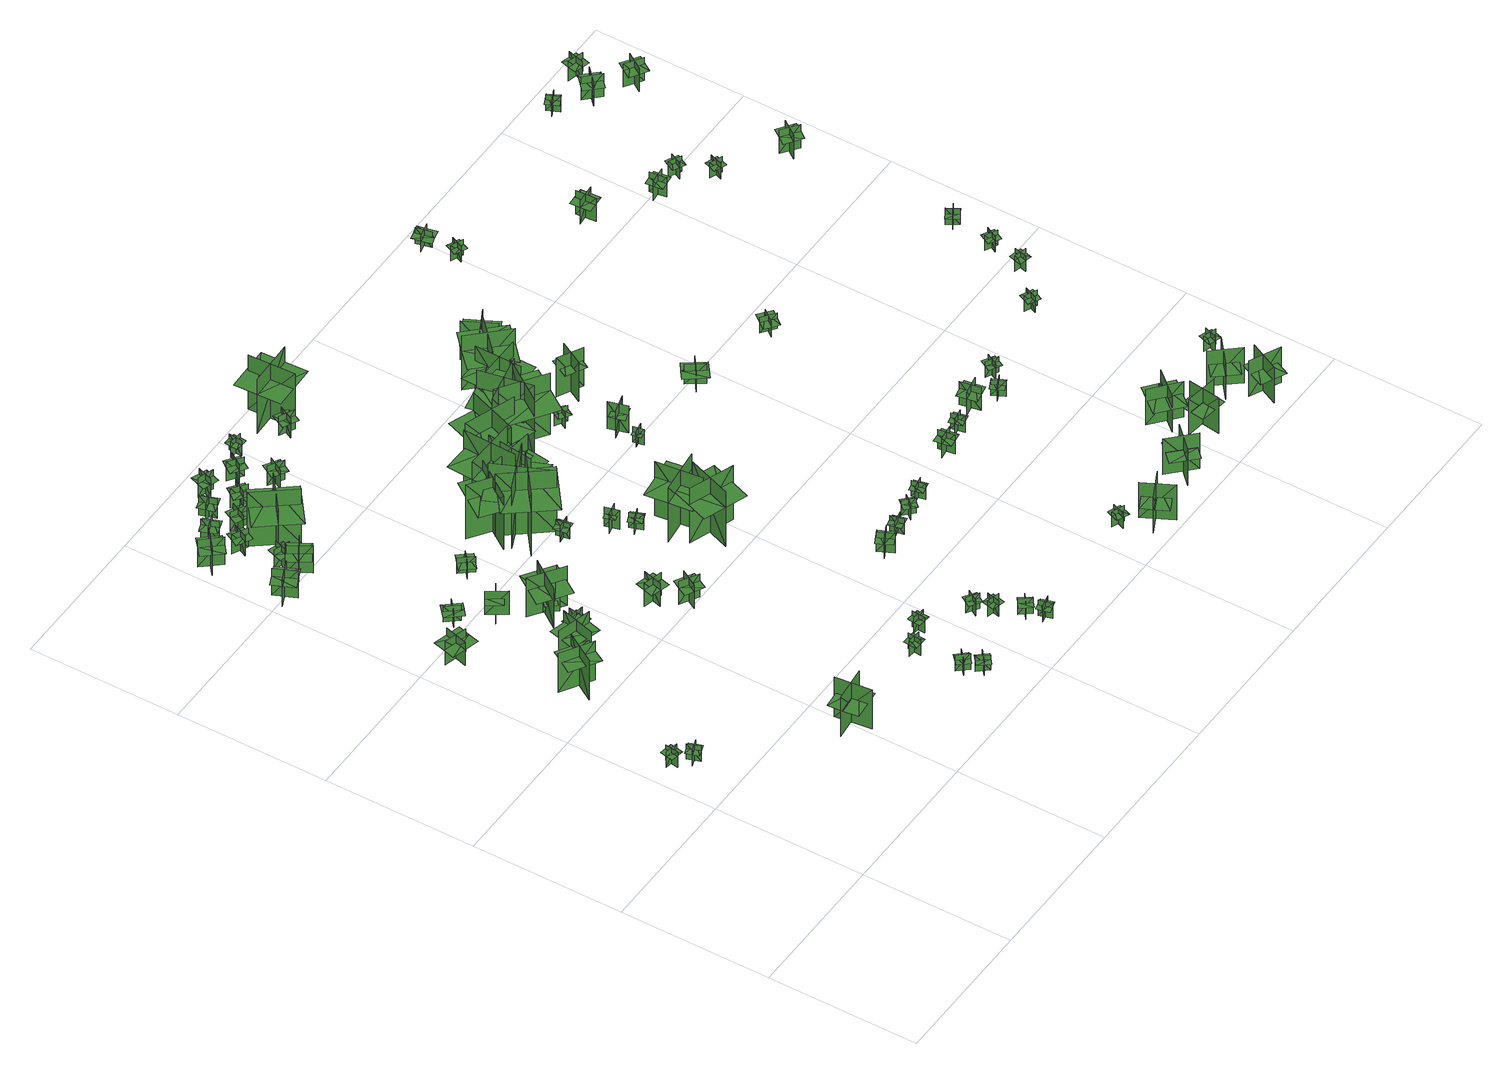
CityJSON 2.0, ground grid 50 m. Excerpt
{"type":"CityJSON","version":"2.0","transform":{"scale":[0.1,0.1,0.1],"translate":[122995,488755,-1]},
"CityObjects":{
"tree1":{"type":"SolitaryVegetationObject","geometry":[{"type":"MultiSurface","lod":"1","boundaries":[[[0,1,2]],[[0,2,3]],[[4,5,6]],[[4,6,7]],[[8,9,10]],[[8,10,11]],[[8,11,12]],[[8,12,13]]]}]},
"tree2":{"type":"SolitaryVegetationObject","geometry":[{"type":"MultiSurface","lod":"1","boundaries":[[[14,15,16]],[[14,16,17]],[[18,19,20]],[[18,20,21]],[[22,23,24]],[[22,24,25]],[[22,25,26]],[[22,26,27]]]}]},
"tree3":{"type":"SolitaryVegetationObject","geometry":[{"type":"MultiSurface","lod":"1","boundaries":[[[28,29,30]],[[28,30,31]],[[32,33,34]],[[32,34,35]],[[36,37,38]],[[36,38,39]],[[36,40,41]],[[36,41,37]]]}]},
"tree4":{"type":"SolitaryVegetationObject","geometry":[{"type":"MultiSurface","lod":"1","boundaries":[[[42,43,44]],[[42,44,45]],[[46,47,48]],[[46,48,49]],[[50,51,52]],[[50,52,53]],[[50,53,54]],[[50,54,55]]]}]},
"tree5":{"type":"SolitaryVegetationObject","geometry":[{"type":"MultiSurface","lod":"1","boundaries":[[[56,57,58]],[[56,58,59]],[[60,61,62]],[[60,62,63]],[[64,65,66]],[[64,66,67]],[[64,68,69]],[[64,69,65]]]}]},
"tree6":{"type":"SolitaryVegetationObject","geometry":[{"type":"MultiSurface","lod":"1","boundaries":[[[70,71,72]],[[70,72,73]],[[74,75,76]],[[74,76,77]],[[78,79,80]],[[78,80,81]],[[78,82,83]],[[78,83,79]]]}]},
"tree7":{"type":"SolitaryVegetationObject","geometry":[{"type":"MultiSurface","lod":"1","boundaries":[[[84,85,86]],[[84,86,87]],[[88,89,90]],[[88,90,91]],[[92,93,94]],[[92,94,95]],[[92,96,97]],[[92,97,93]]]}]},
"tree8":{"type":"SolitaryVegetationObject","geometry":[{"type":"MultiSurface","lod":"1","boundaries":[[[98,99,100]],[[98,100,101]],[[102,103,104]],[[102,104,105]],[[106,107,108]],[[106,108,109]],[[106,109,110]],[[106,110,111]]]}]},
"tree9":{"type":"SolitaryVegetationObject","geometry":[{"type":"MultiSurface","lod":"1","boundaries":[[[112,113,114]],[[112,114,115]],[[116,117,118]],[[116,118,119]],[[120,121,122]],[[120,122,123]],[[120,123,124]],[[120,124,125]]]}]},
"tree10":{"type":"SolitaryVegetationObject","geometry":[{"type":"MultiSurface","lod":"1","boundaries":[[[126,127,128]],[[126,128,129]],[[130,131,132]],[[130,132,133]],[[134,135,136]],[[134,136,137]],[[134,138,139]],[[134,139,135]]]}]},
"tree11":{"type":"SolitaryVegetationObject","geometry":[{"type":"MultiSurface","lod":"1","boundaries":[[[140,141,142]],[[140,142,143]],[[144,145,146]],[[144,146,147]],[[148,149,150]],[[148,150,151]],[[148,151,152]],[[148,152,153]]]}]},
"tree12":{"type":"SolitaryVegetationObject","geometry":[{"type":"MultiSurface","lod":"1","boundaries":[[[154,155,156]],[[154,156,157]],[[158,159,160]],[[158,160,161]],[[162,163,164]],[[162,164,165]],[[162,165,166]],[[162,166,167]]]}]},
"tree13":{"type":"SolitaryVegetationObject","geometry":[{"type":"MultiSurface","lod":"1","boundaries":[[[168,169,170]],[[168,170,171]],[[172,173,174]],[[172,174,175]],[[176,177,178]],[[176,178,179]],[[176,179,180]],[[176,180,181]]]}]},
"tree14":{"type":"SolitaryVegetationObject","geometry":[{"type":"MultiSurface","lod":"1","boundaries":[[[182,183,184]],[[182,184,185]],[[186,187,188]],[[186,188,189]],[[190,191,192]],[[190,192,193]],[[190,193,194]],[[190,194,195]]]}]},
"tree15":{"type":"SolitaryVegetationObject","geometry":[{"type":"MultiSurface","lod":"1","boundaries":[[[196,197,198]],[[196,198,199]],[[200,201,202]],[[200,202,203]],[[204,205,206]],[[204,206,207]],[[204,207,208]],[[204,208,209]]]}]},
"tree16":{"type":"SolitaryVegetationObject","geometry":[{"type":"MultiSurface","lod":"1","boundaries":[[[210,211,212]],[[210,212,213]],[[214,215,216]],[[214,216,217]],[[218,219,220]],[[218,220,221]],[[218,221,222]],[[218,222,223]]]}]},
"tree17":{"type":"SolitaryVegetationObject","geometry":[{"type":"MultiSurface","lod":"1","boundaries":[[[224,225,226]],[[224,226,227]],[[228,229,230]],[[228,230,231]],[[232,233,234]],[[232,234,235]],[[232,235,236]],[[232,236,237]]]}]},
"tree18":{"type":"SolitaryVegetationObject","geometry":[{"type":"MultiSurface","lod":"1","boundaries":[[[238,239,240]],[[238,240,241]],[[242,243,244]],[[242,244,245]],[[246,247,248]],[[246,248,249]],[[246,249,250]],[[246,250,251]]]}]},
"tree19":{"type":"SolitaryVegetationObject","geometry":[{"type":"MultiSurface","lod":"1","boundaries":[[[252,253,254]],[[252,254,255]],[[256,257,258]],[[256,258,259]],[[260,261,262]],[[260,262,263]],[[260,263,264]],[[260,264,265]]]}]},
"tree20":{"type":"SolitaryVegetationObject","geometry":[{"type":"MultiSurface","lod":"1","boundaries":[[[266,267,268]],[[266,268,269]],[[270,271,272]],[[270,272,273]],[[274,275,276]],[[274,276,277]],[[274,277,278]],[[274,278,279]]]}]},
"tree21":{"type":"SolitaryVegetationObject","geometry":[{"type":"MultiSurface","lod":"1","boundaries":[[[280,281,282]],[[280,282,283]],[[284,285,286]],[[284,286,287]],[[288,289,290]],[[288,290,291]],[[288,291,292]],[[288,292,293]]]}]},
"tree22":{"type":"SolitaryVegetationObject","geometry":[{"type":"MultiSurface","lod":"1","boundaries":[[[294,295,296]],[[294,296,297]],[[298,299,300]],[[298,300,301]],[[302,303,304]],[[302,304,305]],[[302,305,306]],[[302,306,307]]]}]},
"tree23":{"type":"SolitaryVegetationObject","geometry":[{"type":"MultiSurface","lod":"1","boundaries":[[[308,309,310]],[[308,310,311]],[[312,313,314]],[[312,314,315]],[[316,317,318]],[[316,318,319]],[[316,319,320]],[[316,320,321]]]}]},
"tree24":{"type":"SolitaryVegetationObject","geometry":[{"type":"MultiSurface","lod":"1","boundaries":[[[322,323,324]],[[322,324,325]],[[326,327,328]],[[326,328,329]],[[330,331,332]],[[330,332,333]],[[330,333,334]],[[330,334,335]]]}]},
"tree25":{"type":"SolitaryVegetationObject","geometry":[{"type":"MultiSurface","lod":"1","boundaries":[[[336,337,338]],[[336,338,339]],[[340,341,342]],[[340,342,343]],[[344,345,346]],[[344,346,347]],[[344,347,348]],[[344,348,349]]]}]},
"tree26":{"type":"SolitaryVegetationObject","geometry":[{"type":"MultiSurface","lod":"1","boundaries":[[[350,351,352]],[[350,352,353]],[[354,355,356]],[[354,356,357]],[[358,359,360]],[[358,360,361]],[[358,361,362]],[[358,362,363]]]}]},
"tree27":{"type":"SolitaryVegetationObject","geometry":[{"type":"MultiSurface","lod":"1","boundaries":[[[364,365,366]],[[364,366,367]],[[368,369,370]],[[368,370,371]],[[372,373,374]],[[372,374,375]],[[372,375,376]],[[372,376,377]]]}]},
"tree28":{"type":"SolitaryVegetationObject","geometry":[{"type":"MultiSurface","lod":"1","boundaries":[[[378,379,380]],[[378,380,381]],[[382,383,384]],[[382,384,385]],[[386,387,388]],[[386,388,389]],[[386,389,390]],[[386,390,391]]]}]},
"tree29":{"type":"SolitaryVegetationObject","geometry":[{"type":"MultiSurface","lod":"1","boundaries":[[[392,393,394]],[[392,394,395]],[[396,397,398]],[[396,398,399]],[[400,401,402]],[[400,402,403]],[[400,403,404]],[[400,404,405]]]}]},
"tree30":{"type":"SolitaryVegetationObject","geometry":[{"type":"MultiSurface","lod":"1","boundaries":[[[406,407,408]],[[406,408,409]],[[410,411,412]],[[410,412,413]],[[414,415,416]],[[414,416,417]],[[414,417,418]],[[414,418,419]]]}]},
"tree31":{"type":"SolitaryVegetationObject","geometry":[{"type":"MultiSurface","lod":"1","boundaries":[[[420,421,422]],[[420,422,423]],[[424,425,426]],[[424,426,427]],[[428,429,430]],[[428,430,431]],[[428,431,432]],[[428,432,433]]]}]},
"tree32":{"type":"SolitaryVegetationObject","geometry":[{"type":"MultiSurface","lod":"1","boundaries":[[[434,435,436]],[[434,436,437]],[[438,439,440]],[[438,440,441]],[[442,443,444]],[[442,444,445]],[[442,445,446]],[[442,446,447]]]}]},
"tree33":{"type":"SolitaryVegetationObject","geometry":[{"type":"MultiSurface","lod":"1","boundaries":[[[448,449,450]],[[448,450,451]],[[452,453,454]],[[452,454,455]],[[456,457,458]],[[456,458,459]],[[456,459,460]],[[456,460,461]]]}]},
"tree34":{"type":"SolitaryVegetationObject","geometry":[{"type":"MultiSurface","lod":"1","boundaries":[[[462,463,464]],[[462,464,465]],[[466,467,468]],[[466,468,469]],[[470,471,472]],[[470,472,473]],[[470,473,474]],[[470,474,475]]]}]},
"tree35":{"type":"SolitaryVegetationObject","geometry":[{"type":"MultiSurface","lod":"1","boundaries":[[[476,477,478]],[[476,478,479]],[[480,481,482]],[[480,482,483]],[[484,485,486]],[[484,486,487]],[[484,487,488]],[[484,488,489]]]}]},
"tree36":{"type":"SolitaryVegetationObject","geometry":[{"type":"MultiSurface","lod":"1","boundaries":[[[490,491,492]],[[490,492,493]],[[494,495,496]],[[494,496,497]],[[498,499,500]],[[498,500,501]],[[498,501,502]],[[498,502,503]]]}]},
"tree37":{"type":"SolitaryVegetationObject","geometry":[{"type":"MultiSurface","lod":"1","boundaries":[[[504,505,506]],[[504,506,507]],[[508,509,510]],[[508,510,511]],[[512,513,514]],[[512,514,515]],[[512,515,516]],[[512,516,517]]]}]},
"tree38":{"type":"SolitaryVegetationObject","geometry":[{"type":"MultiSurface","lod":"1","boundaries":[[[518,519,520]],[[518,520,521]],[[522,523,524]],[[522,524,525]],[[526,527,528]],[[526,528,529]],[[526,529,530]],[[526,530,531]]]}]},
"tree39":{"type":"SolitaryVegetationObject","geometry":[{"type":"MultiSurface","lod":"1","boundaries":[[[532,533,534]],[[532,534,535]],[[536,537,538]],[[536,538,539]],[[540,541,542]],[[540,542,543]],[[540,543,544]],[[540,544,545]]]}]},
"tree40":{"type":"SolitaryVegetationObject","geometry":[{"type":"MultiSurface","lod":"1","boundaries":[[[546,547,548]],[[546,548,549]],[[550,551,552]],[[550,552,553]],[[554,555,556]],[[554,556,557]],[[554,557,558]],[[554,558,559]]]}]},
"tree41":{"type":"SolitaryVegetationObject","geometry":[{"type":"MultiSurface","lod":"1","boundaries":[[[560,561,562]],[[560,562,563]],[[564,565,566]],[[564,566,567]],[[568,569,570]],[[568,570,571]],[[568,571,572]],[[568,572,573]]]}]},
"tree42":{"type":"SolitaryVegetationObject","geometry":[{"type":"MultiSurface","lod":"1","boundaries":[[[574,575,576]],[[574,576,577]],[[578,579,580]],[[578,580,581]],[[582,583,584]],[[582,584,585]],[[582,585,586]],[[582,586,587]]]}]},
"tree43":{"type":"SolitaryVegetationObject","geometry":[{"type":"MultiSurface","lod":"1","boundaries":[[[588,589,590]],[[588,590,591]],[[592,593,594]],[[592,594,595]],[[596,597,598]],[[596,598,599]],[[596,599,600]],[[596,600,601]]]}]},
"tree44":{"type":"SolitaryVegetationObject","geometry":[{"type":"MultiSurface","lod":"1","boundaries":[[[602,603,604]],[[602,604,605]],[[606,607,608]],[[606,608,609]],[[610,611,612]],[[610,612,613]],[[610,613,614]],[[610,614,615]]]}]},
"tree45":{"type":"SolitaryVegetationObject","geometry":[{"type":"MultiSurface","lod":"1","boundaries":[[[616,617,618]],[[616,618,619]],[[620,621,622]],[[620,622,623]],[[624,625,626]],[[624,626,627]],[[624,627,628]],[[624,628,629]]]}]},
"tree46":{"type":"SolitaryVegetationObject","geometry":[{"type":"MultiSurface","lod":"1","boundaries":[[[630,631,632]],[[630,632,633]],[[634,635,636]],[[634,636,637]],[[638,639,640]],[[638,640,641]],[[638,641,642]],[[638,642,643]]]}]},
"tree47":{"type":"SolitaryVegetationObject","geometry":[{"type":"MultiSurface","lod":"1","boundaries":[[[644,645,646]],[[644,646,647]],[[648,649,650]],[[648,650,651]],[[652,653,654]],[[652,654,655]],[[652,655,656]],[[652,656,657]]]}]},
"tree48":{"type":"SolitaryVegetationObject","geometry":[{"type":"MultiSurface","lod":"1","boundaries":[[[658,659,660]],[[658,660,661]],[[662,663,664]],[[662,664,665]],[[666,667,668]],[[666,668,669]],[[666,669,670]],[[666,670,671]]]}]},
"tree49":{"type":"SolitaryVegetationObject","geometry":[{"type":"MultiSurface","lod":"1","boundaries":[[[672,673,674]],[[672,674,675]],[[676,677,678]],[[676,678,679]],[[680,681,682]],[[680,682,683]],[[680,683,684]],[[680,684,685]]]}]},
"tree50":{"type":"SolitaryVegetationObject","geometry":[{"type":"MultiSurface","lod":"1","boundaries":[[[686,687,688]],[[686,688,689]],[[690,691,692]],[[690,692,693]],[[694,695,696]],[[694,696,697]],[[694,697,698]],[[694,698,699]]]}]},
"tree51":{"type":"SolitaryVegetationObject","geometry":[{"type":"MultiSurface","lod":"1","boundaries":[[[700,701,702]],[[700,702,703]],[[704,705,706]],[[704,706,707]],[[708,709,710]],[[708,710,711]],[[708,711,712]],[[708,712,713]]]}]},
"tree52":{"type":"SolitaryVegetationObject","geometry":[{"type":"MultiSurface","lod":"1","boundaries":[[[714,715,716]],[[714,716,717]],[[718,719,720]],[[718,720,721]],[[722,723,724]],[[722,724,725]],[[722,725,726]],[[722,726,727]]]}]},
"tree53":{"type":"SolitaryVegetationObject","geometry":[{"type":"MultiSurface","lod":"1","boundaries":[[[728,729,730]],[[728,730,731]],[[732,733,734]],[[732,734,735]],[[736,737,738]],[[736,738,739]],[[736,739,740]],[[736,740,741]]]}]},
"tree54":{"type":"SolitaryVegetationObject","geometry":[{"type":"MultiSurface","lod":"1","boundaries":[[[742,743,744]],[[742,744,745]],[[746,747,748]],[[746,748,749]],[[750,751,752]],[[750,752,753]],[[750,753,754]],[[750,754,755]]]}]},
"tree55":{"type":"SolitaryVegetationObject","geometry":[{"type":"MultiSurface","lod":"1","boundaries":[[[756,757,758]],[[756,758,759]],[[760,761,762]],[[760,762,763]],[[764,765,766]],[[764,766,767]],[[764,767,768]],[[764,768,769]]]}]},
"tree56":{"type":"SolitaryVegetationObject","geometry":[{"type":"MultiSurface","lod":"1","boundaries":[[[770,771,772]],[[770,772,773]],[[774,775,776]],[[774,776,777]],[[778,779,780]],[[778,780,781]],[[778,781,782]],[[778,782,783]]]}]},
"tree57":{"type":"SolitaryVegetationObject","geometry":[{"type":"MultiSurface","lod":"1","boundaries":[[[784,785,786]],[[784,786,787]],[[788,789,790]],[[788,790,791]],[[792,793,794]],[[792,794,795]],[[792,795,796]],[[792,796,797]]]}]},
"tree58":{"type":"SolitaryVegetationObject","geometry":[{"type":"MultiSurface","lod":"1","boundaries":[[[798,799,800]],[[798,800,801]],[[802,803,804]],[[802,804,805]],[[806,807,808]],[[806,808,809]],[[806,809,810]],[[806,810,811]]]}]},
"tree59":{"type":"SolitaryVegetationObject","geometry":[{"type":"MultiSurface","lod":"1","boundaries":[[[812,813,814]],[[812,814,815]],[[816,817,818]],[[816,818,819]],[[820,821,822]],[[820,822,823]],[[820,823,824]],[[820,824,825]]]}]},
"tree60":{"type":"SolitaryVegetationObject","geometry":[{"type":"MultiSurface","lod":"1","boundaries":[[[826,827,828]],[[826,828,829]],[[830,831,832]],[[830,832,833]],[[834,835,836]],[[834,836,837]],[[834,837,838]],[[834,838,839]]]}]},
"tree61":{"type":"SolitaryVegetationObject","geometry":[{"type":"MultiSurface","lod":"1","boundaries":[[[840,841,842]],[[840,842,843]],[[844,845,846]],[[844,846,847]],[[848,849,850]],[[848,850,851]],[[848,851,852]],[[848,852,853]]]}]},
"tree62":{"type":"SolitaryVegetationObject","geometry":[{"type":"MultiSurface","lod":"1","boundaries":[[[854,855,856]],[[854,856,857]],[[858,859,860]],[[858,860,861]],[[862,863,864]],[[862,864,865]],[[862,865,866]],[[862,866,867]]]}]},
"tree63":{"type":"SolitaryVegetationObject","geometry":[{"type":"MultiSurface","lod":"1","boundaries":[[[868,869,870]],[[868,870,871]],[[872,873,874]],[[872,874,875]],[[876,877,878]],[[876,878,879]],[[876,879,880]],[[876,880,881]]]}]},
"tree64":{"type":"SolitaryVegetationObject","geometry":[{"type":"MultiSurface","lod":"1","boundaries":[[[882,883,884]],[[882,884,885]],[[886,887,888]],[[886,888,889]],[[890,891,892]],[[890,892,893]],[[890,894,895]],[[890,895,891]]]}]},
"tree65":{"type":"SolitaryVegetationObject","geometry":[{"type":"MultiSurface","lod":"1","boundaries":[[[896,897,898]],[[896,898,899]],[[900,901,902]],[[900,902,903]],[[904,905,906]],[[904,906,907]],[[904,907,908]],[[904,908,909]]]}]},
"tree66":{"type":"SolitaryVegetationObject","geometry":[{"type":"MultiSurface","lod":"1","boundaries":[[[910,911,912]],[[910,912,913]],[[914,915,916]],[[914,916,917]],[[918,919,920]],[[918,920,921]],[[918,921,922]],[[918,922,923]]]}]},
"tree67":{"type":"SolitaryVegetationObject","geometry":[{"type":"MultiSurface","lod":"1","boundaries":[[[924,925,926]],[[924,926,927]],[[928,929,930]],[[928,930,931]],[[932,933,934]],[[932,934,935]],[[932,935,936]],[[932,936,937]]]}]},
"tree68":{"type":"SolitaryVegetationObject","geometry":[{"type":"MultiSurface","lod":"1","boundaries":[[[938,939,940]],[[938,940,941]],[[942,943,944]],[[942,944,945]],[[946,947,948]],[[946,948,949]],[[946,949,950]],[[946,950,951]]]}]},
"tree69":{"type":"SolitaryVegetationObject","geometry":[{"type":"MultiSurface","lod":"1","boundaries":[[[952,953,954]],[[952,954,955]],[[956,957,958]],[[956,958,959]],[[960,961,962]],[[960,962,963]],[[960,963,964]],[[960,964,965]]]}]},
"tree70":{"type":"SolitaryVegetationObject","geometry":[{"type":"MultiSurface","lod":"1","boundaries":[[[966,967,968]],[[966,968,969]],[[970,971,972]],[[970,972,973]],[[974,975,976]],[[974,976,977]],[[974,977,978]],[[974,978,979]]]}]},
"tree71":{"type":"SolitaryVegetationObject","geometry":[{"type":"MultiSurface","lod":"1","boundaries":[[[980,981,982]],[[980,982,983]],[[984,985,986]],[[984,986,987]],[[988,989,990]],[[988,990,991]],[[988,992,993]],[[988,993,989]]]}]},
"tree72":{"type":"SolitaryVegetationObject","geometry":[{"type":"MultiSurface","lod":"1","boundaries":[[[994,995,996]],[[994,996,997]],[[998,999,1000]],[[998,1000,1001]],[[1002,1003,1004]],[[1002,1004,1005]],[[1002,1005,1006]],[[1002,1006,1007]]]}]},
"tree73":{"type":"SolitaryVegetationObject","geometry":[{"type":"MultiSurface","lod":"1","boundaries":[[[1008,1009,1010]],[[1008,1010,1011]],[[1012,1013,1014]],[[1012,1014,1015]],[[1016,1017,1018]],[[1016,1018,1019]],[[1016,1019,1020]],[[1016,1020,1021]]]}]},
"tree74":{"type":"SolitaryVegetationObject","geometry":[{"type":"MultiSurface","lod":"1","boundaries":[[[1022,1023,1024]],[[1022,1024,1025]],[[1026,1027,1028]],[[1026,1028,1029]],[[1030,1031,1032]],[[1030,1032,1033]],[[1030,1033,1034]],[[1030,1034,1035]]]}]},
"tree75":{"type":"SolitaryVegetationObject","geometry":[{"type":"MultiSurface","lod":"1","boundaries":[[[1036,1037,1038]],[[1036,1038,1039]],[[1040,1041,1042]],[[1040,1042,1043]],[[1044,1045,1046]],[[1044,1046,1047]],[[1044,1048,1049]],[[1044,1049,1045]]]}]},
"tree76":{"type":"SolitaryVegetationObject","geometry":[{"type":"MultiSurface","lod":"1","boundaries":[[[1050,1051,1052]],[[1050,1052,1053]],[[1054,1055,1056]],[[1054,1056,1057]],[[1058,1059,1060]],[[1058,1060,1061]],[[1058,1061,1062]],[[1058,1062,1063]]]}]},
"tree77":{"type":"SolitaryVegetationObject","geometry":[{"type":"MultiSurface","lod":"1","boundaries":[[[1064,1065,1066]],[[1064,1066,1067]],[[1068,1069,1070]],[[1068,1070,1071]],[[1072,1073,1074]],[[1072,1074,1075]],[[1072,1075,1076]],[[1072,1076,1077]]]}]},
"tree78":{"type":"SolitaryVegetationObject","geometry":[{"type":"MultiSurface","lod":"1","boundaries":[[[1078,1079,1080]],[[1078,1080,1081]],[[1082,1083,1084]],[[1082,1084,1085]],[[1086,1087,1088]],[[1086,1088,1089]],[[1086,1089,1090]],[[1086,1090,1091]]]}]},
"tree79":{"type":"SolitaryVegetationObject","geometry":[{"type":"MultiSurface","lod":"1","boundaries":[[[1092,1093,1094]],[[1092,1094,1095]],[[1096,1097,1098]],[[1096,1098,1099]],[[1100,1101,1102]],[[1100,1102,1103]],[[1100,1103,1104]],[[1100,1104,1105]]]}]},
"tree80":{"type":"SolitaryVegetationObject","geometry":[{"type":"MultiSurface","lod":"1","boundaries":[[[1106,1107,1108]],[[1106,1108,1109]],[[1110,1111,1112]],[[1110,1112,1113]],[[1114,1115,1116]],[[1114,1116,1117]],[[1114,1118,1119]],[[1114,1119,1115]]]}]},
"tree81":{"type":"SolitaryVegetationObject","geometry":[{"type":"MultiSurface","lod":"1","boundaries":[[[1120,1121,1122]],[[1120,1122,1123]],[[1124,1125,1126]],[[1124,1126,1127]],[[1128,1129,1130]],[[1128,1130,1131]],[[1128,1132,1133]],[[1128,1133,1129]]]}]},
"tree82":{"type":"SolitaryVegetationObject","geometry":[{"type":"MultiSurface","lod":"1","boundaries":[[[1134,1135,1136]],[[1134,1136,1137]],[[1138,1139,1140]],[[1138,1140,1141]],[[1142,1143,1144]],[[1142,1144,1145]],[[1142,1145,1146]],[[1142,1146,1147]]]}]},
"tree83":{"type":"SolitaryVegetationObject","geometry":[{"type":"MultiSurface","lod":"1","boundaries":[[[1148,1149,1150]],[[1148,1150,1151]],[[1152,1153,1154]],[[1152,1154,1155]],[[1156,1157,1158]],[[1156,1158,1159]],[[1156,1159,1160]],[[1156,1160,1161]]]}]},
"tree84":{"type":"SolitaryVegetationObject","geometry":[{"type":"MultiSurface","lod":"1","boundaries":[[[1162,1163,1164]],[[1162,1164,1165]],[[1166,1167,1168]],[[1166,1168,1169]],[[1170,1171,1172]],[[1170,1172,1173]],[[1170,1173,1174]],[[1170,1174,1175]]]}]},
"tree85":{"type":"SolitaryVegetationObject","geometry":[{"type":"MultiSurface","lod":"1","boundaries":[[[1176,1177,1178]],[[1176,1178,1179]],[[1180,1181,1182]],[[1180,1182,1183]],[[1184,1185,1186]],[[1184,1186,1187]],[[1184,1187,1188]],[[1184,1188,1189]]]}]},
"tree86":{"type":"SolitaryVegetationObject","geometry":[{"type":"MultiSurface","lod":"1","boundaries":[[[1190,1191,1192]],[[1190,1192,1193]],[[1194,1195,1196]],[[1194,1196,1197]],[[1198,1199,1200]],[[1198,1200,1201]],[[1198,1201,1202]],[[1198,1202,1203]]]}]},
"tree87":{"type":"SolitaryVegetationObject","geometry":[{"type":"MultiSurface","lod":"1","boundaries":[[[1204,1205,1206]],[[1204,1206,1207]],[[1208,1209,1210]],[[1208,1210,1211]],[[1212,1213,1214]],[[1212,1214,1215]],[[1212,1215,1216]],[[1212,1216,1217]]]}]},
"tree88":{"type":"SolitaryVegetationObject","geometry":[{"type":"MultiSurface","lod":"1","boundaries":[[[1218,1219,1220]],[[1218,1220,1221]],[[1222,1223,1224]],[[1222,1224,1225]],[[1226,1227,1228]],[[1226,1228,1229]],[[1226,1229,1230]],[[1226,1230,1231]]]}]},
"tree89":{"type":"SolitaryVegetationObject","geometry":[{"type":"MultiSurface","lod":"1","boundaries":[[[1232,1233,1234]],[[1232,1234,1235]],[[1236,1237,1238]],[[1236,1238,1239]],[[1240,1241,1242]],[[1240,1242,1243]],[[1240,1243,1244]],[[1240,1244,1245]]]}]},
"tree90":{"type":"SolitaryVegetationObject","geometry":[{"type":"MultiSurface","lod":"1","boundaries":[[[1246,1247,1248]],[[1246,1248,1249]],[[1250,1251,1252]],[[1250,1252,1253]],[[1254,1255,1256]],[[1254,1256,1257]],[[1254,1257,1258]],[[1254,1258,1259]]]}]},
"tree91":{"type":"SolitaryVegetationObject","geometry":[{"type":"MultiSurface","lod":"1","boundaries":[[[1260,1261,1262]],[[1260,1262,1263]],[[1264,1265,1266]],[[1264,1266,1267]],[[1268,1269,1270]],[[1268,1270,1271]],[[1268,1271,1272]],[[1268,1272,1273]]]}]},
"tree92":{"type":"SolitaryVegetationObject","geometry":[{"type":"MultiSurface","lod":"1","boundaries":[[[1274,1275,1276]],[[1274,1276,1277]],[[1278,1279,1280]],[[1278,1280,1281]],[[1282,1283,1284]],[[1282,1284,1285]],[[1282,1285,1286]],[[1282,1286,1287]]]}]},
"tree93":{"type":"SolitaryVegetationObject","geometry":[{"type":"MultiSurface","lod":"1","boundaries":[[[1288,1289,1290]],[[1288,1290,1291]],[[1292,1293,1294]],[[1292,1294,1295]],[[1296,1297,1298]],[[1296,1298,1299]],[[1296,1299,1300]],[[1296,1300,1301]]]}]},
"tree94":{"type":"SolitaryVegetationObject","geometry":[{"type":"MultiSurface","lod":"1","boundaries":[[[1302,1303,1304]],[[1302,1304,1305]],[[1306,1307,1308]],[[1306,1308,1309]],[[1310,1311,1312]],[[1310,1312,1313]],[[1310,1313,1314]],[[1310,1314,1315]]]}]},
"tree95":{"type":"SolitaryVegetationObject","geometry":[{"type":"MultiSurface","lod":"1","boundaries":[[[1316,1317,1318]],[[1316,1318,1319]],[[1320,1321,1322]],[[1320,1322,1323]],[[1324,1325,1326]],[[1324,1326,1327]],[[1324,1327,1328]],[[1324,1328,1329]]]}]}
},
"vertices":[
[80,718,23],[73,674,23],[73,674,84],[80,718,84],[56,701,23],[100,694,23],[100,694,84],[56,701,84],[56,701,67],[53,679,67],[96,672,67],[100,694,67],[103,716,67],[60,723,67],
[127,628,26],[112,670,26],[112,670,87],[127,628,87],[140,655,26],[98,640,26],[98,640,87],[140,655,87],[140,655,70],[133,676,70],[91,661,70],[98,640,70],[105,619,70],[147,634,70],
[147,1126,23],[248,1064,23],[248,1064,179],[147,1126,179],[170,1035,23],[232,1136,23],[232,1136,179],[170,1035,179],[156,1120,139],[248,1064,139],[273,1103,139],[181,1160,139],[132,1081,139],[224,1024,139],
[119,1485,23],[119,1485,116],[98,1408,116],[98,1408,23],[145,1437,23],[145,1437,116],[70,1458,116],[70,1458,23],[156,1434,86],[167,1473,86],[74,1498,86],[64,1460,86],[53,1421,86],[146,1395,86],
[244,1091,22],[262,1159,22],[262,1159,116],[244,1091,116],[292,1120,22],[224,1137,22],[224,1137,116],[292,1120,116],[246,1097,92],[262,1159,92],[235,1166,92],[219,1104,92],[273,1090,92],[289,1152,92],
[552,364,20],[432,351,20],[432,351,176],[552,364,176],[492,411,20],[492,411,176],[506,292,176],[506,292,20],[544,359,116],[440,347,116],[446,299,116],[550,310,116],[539,409,116],[435,398,116],
[225,1173,22],[339,1143,22],[339,1143,179],[225,1173,179],[272,1093,22],[303,1207,22],[303,1207,179],[272,1093,179],[235,1171,138],[339,1143,138],[351,1188,138],[247,1216,138],[222,1126,138],[327,1098,138],
[85,2007,30],[15,1975,30],[15,1975,137],[85,2007,137],[37,2025,30],[69,1955,30],[69,1955,137],[37,2025,137],[37,2025,107],[2,2009,107],[34,1939,107],[69,1955,107],[105,1971,107],[72,2041,107],
[249,1552,26],[249,1552,88],[208,1518,88],[208,1518,26],[245,1516,26],[245,1516,88],[212,1556,88],[212,1556,26],[251,1510,68],[271,1528,68],[230,1577,68],[209,1559,68],[189,1542,68],[230,1493,68],
[339,1212,24],[395,1203,24],[395,1203,119],[339,1212,119],[365,1177,24],[373,1233,24],[373,1233,119],[365,1177,119],[365,1177,88],[373,1233,88],[342,1237,88],[334,1181,88],[396,1172,88],[404,1228,88],
[87,2271,13],[28,2221,13],[28,2221,121],[87,2271,121],[35,2275,13],[86,2216,13],[86,2216,121],[35,2275,121],[35,2275,91],[6,2250,91],[56,2191,91],[86,2216,91],[115,2242,91],[65,2300,91],
[346,1464,24],[287,1426,24],[287,1426,117],[346,1464,117],[302,1473,24],[302,1473,117],[340,1415,117],[340,1415,24],[302,1473,88],[278,1457,88],[308,1410,88],[333,1426,88],[357,1442,88],[326,1489,88],
[136,2039,31],[177,1973,31],[177,1973,139],[136,2039,139],[124,1989,31],[190,2030,31],[190,2030,139],[124,1989,139],[124,1989,109],[145,1956,109],[210,1997,109],[190,2030,109],[169,2063,109],[103,2022,109],
[163,2092,30],[146,2040,30],[146,2040,107],[163,2092,107],[130,2076,30],[183,2059,30],[183,2059,107],[130,2076,107],[130,2076,86],[121,2049,86],[174,2032,86],[183,2059,86],[191,2085,86],[138,2102,86],
[135,2178,26],[160,2227,26],[160,2227,103],[135,2178,103],[170,2189,26],[121,2214,26],[121,2214,103],[170,2189,103],[170,2189,82],[182,2214,82],[133,2239,82],[121,2214,82],[108,2190,82],[157,2165,82],
[400,1337,23],[431,1302,23],[431,1302,85],[400,1337,85],[398,1308,23],[398,1308,85],[433,1338,85],[433,1338,23],[398,1308,66],[411,1293,66],[439,1317,66],[426,1332,66],[413,1347,66],[385,1322,66],
[367,1281,18],[440,1384,18],[440,1384,174],[367,1281,174],[466,1299,18],[363,1371,18],[363,1371,174],[466,1299,174],[379,1283,124],[427,1250,124],[498,1354,124],[450,1387,124],[402,1419,124],[331,1315,124],
[160,2281,9],[142,2333,9],[142,2333,86],[160,2281,86],[176,2315,9],[124,2296,9],[124,2296,86],[176,2315,86],[176,2315,65],[167,2341,65],[115,2322,65],[124,2296,65],[134,2270,65],[186,2288,65],
[266,2072,26],[171,2194,26],[171,2194,241],[266,2072,241],[279,2174,26],[157,2079,26],[157,2079,241],[279,2174,241],[279,2174,181],[232,2235,181],[109,2140,181],[157,2079,181],[204,2018,181],[327,2113,181],
[825,213,30],[855,180,30],[855,180,92],[825,213,92],[823,184,30],[856,213,30],[856,213,92],[823,184,92],[823,184,74],[838,167,74],[871,197,74],[856,213,74],[841,230,74],[809,200,74],
[400,1630,26],[400,1630,88],[434,1588,88],[434,1588,26],[436,1625,26],[436,1625,88],[396,1593,88],[396,1593,26],[442,1630,68],[425,1651,68],[376,1610,68],[393,1590,68],[410,1569,68],[459,1610,68],
[237,2283,19],[213,2233,19],[213,2233,96],[237,2283,96],[202,2271,19],[252,2247,19],[252,2247,96],[202,2271,96],[202,2271,75],[190,2246,75],[240,2222,75],[252,2247,75],[264,2272,75],[214,2296,75],
[849,131,35],[883,159,35],[883,159,96],[849,131,96],[878,128,35],[850,162,35],[850,162,96],[878,128,96],[878,128,79],[895,142,79],[867,176,79],[850,162,79],[833,148,79],[861,114,79],
[598,1067,27],[615,1131,27],[615,1131,119],[598,1067,119],[637,1089,27],[573,1106,27],[573,1106,119],[637,1089,119],[637,1089,93],[645,1121,93],[581,1138,93],[573,1106,93],[564,1074,93],[628,1057,93],
[238,2337,7],[221,2390,7],[221,2390,84],[238,2337,84],[255,2370,7],[202,2353,7],[202,2353,84],[255,2370,84],[255,2370,62],[247,2396,62],[194,2380,62],[202,2353,62],[210,2327,62],[263,2343,62],
[855,357,23],[811,360,23],[811,360,85],[855,357,85],[836,380,23],[832,335,23],[832,335,85],[836,380,85],[836,380,68],[814,381,68],[810,337,68],[832,335,68],[855,334,68],[858,378,68],
[675,1038,27],[642,980,27],[642,980,119],[675,1038,119],[632,1026,27],[690,993,27],[690,993,119],[632,1026,119],[632,1026,93],[616,997,93],[674,964,93],[690,993,93],[706,1022,93],[649,1055,93],
[292,2198,30],[331,2158,30],[331,2158,107],[292,2198,107],[292,2161,30],[331,2200,30],[331,2200,107],[292,2161,107],[292,2161,85],[312,2141,85],[351,2180,85],[331,2200,85],[312,2219,85],[273,2180,85],
[287,2281,24],[319,2326,24],[319,2326,101],[287,2281,101],[323,2287,24],[279,2320,24],[279,2320,101],[323,2287,101],[323,2287,80],[339,2309,80],[295,2342,80],[279,2320,80],[262,2297,80],[307,2265,80],
[279,2428,10],[331,2410,10],[331,2410,87],[279,2428,87],[294,2395,10],[313,2447,10],[313,2447,87],[294,2395,87],[294,2395,65],[321,2386,65],[339,2438,65],[313,2447,65],[286,2457,65],[268,2404,65],
[919,419,23],[916,375,23],[916,375,85],[919,419,85],[897,400,23],[941,396,23],[941,396,85],[897,400,85],[897,400,67],[895,378,67],[939,374,67],[941,396,67],[943,418,67],[899,422,67],
[363,2343,37],[395,2388,37],[395,2388,114],[363,2343,114],[399,2349,37],[354,2381,37],[354,2381,114],[399,2349,114],[399,2349,92],[415,2372,92],[370,2404,92],[354,2381,92],[338,2358,92],[383,2326,92],
[666,1599,18],[539,1688,18],[539,1688,233],[666,1599,233],[649,1701,18],[560,1574,18],[560,1574,233],[649,1701,233],[649,1701,173],[585,1745,173],[496,1618,173],[560,1574,173],[623,1529,173],[712,1656,173],
[441,2284,33],[413,2236,33],[413,2236,110],[441,2284,110],[406,2275,33],[453,2247,33],[453,2247,110],[406,2275,110],[406,2275,88],[392,2251,88],[439,2223,88],[453,2247,88],[467,2271,88],[420,2299,88],
[703,1485,19],[594,1624,19],[594,1624,265],[703,1485,265],[718,1602,19],[579,1493,19],[579,1493,265],[718,1602,265],[718,1602,196],[664,1672,196],[524,1562,196],[579,1493,196],[633,1423,196],[773,1532,196],
[667,1450,26],[711,1457,26],[711,1457,87],[667,1450,87],[691,1433,26],[684,1476,26],[684,1476,87],[691,1433,87],[691,1433,70],[713,1436,70],[705,1480,70],[684,1476,70],[662,1473,70],[669,1429,70],
[623,1666,17],[692,1503,17],[692,1503,264],[623,1666,264],[578,1557,17],[741,1627,17],[741,1627,264],[578,1557,264],[578,1557,195],[613,1476,195],[776,1545,195],[741,1627,195],[706,1708,195],[543,1638,195],
[1067,320,34],[1043,283,34],[1043,283,96],[1067,320,96],[1038,314,34],[1075,290,34],[1075,290,96],[1038,314,96],[1038,314,78],[1026,296,78],[1063,272,78],[1075,290,78],[1087,309,78],[1050,333,78],
[1080,230,30],[1090,273,30],[1090,273,92],[1080,230,92],[1105,245,30],[1062,255,30],[1062,255,92],[1105,245,92],[1105,245,74],[1110,267,74],[1067,277,74],[1062,255,74],[1057,234,74],[1100,224,74],
[1141,180,35],[1106,154,35],[1106,154,97],[1141,180,97],[1112,185,35],[1138,149,35],[1138,149,97],[1112,185,97],[1112,185,80],[1094,172,80],[1121,136,80],[1138,149,80],[1156,162,80],[1130,198,80],
[1146,137,28],[1157,95,28],[1157,95,89],[1146,137,89],[1131,112,28],[1174,124,28],[1174,124,89],[1131,112,89],[1131,112,72],[1137,91,72],[1179,102,72],[1174,124,72],[1168,145,72],[1125,133,72],
[466,2401,35],[469,2445,35],[469,2445,97],[466,2401,97],[488,2420,35],[444,2423,35],[444,2423,97],[488,2420,97],[488,2420,80],[490,2442,80],[446,2445,80],[444,2423,80],[442,2401,80],[487,2398,80],
[693,1620,18],[698,1797,18],[698,1797,264],[693,1620,264],[779,1701,18],[602,1706,18],[602,1706,264],[779,1701,264],[779,1701,195],[782,1789,195],[605,1794,195],[602,1706,195],[600,1617,195],[776,1612,195],
[816,1363,25],[772,1352,25],[772,1352,102],[816,1363,102],[790,1379,25],[790,1379,102],[801,1335,102],[801,1335,25],[791,1377,77],[772,1372,77],[781,1337,77],[800,1342,77],[818,1347,77],[809,1382,77],
[847,1305,26],[806,1289,26],[806,1289,87],[847,1305,87],[821,1317,26],[837,1276,26],[837,1276,87],[821,1317,87],[821,1317,70],[800,1309,70],[816,1268,70],[837,1276,70],[857,1284,70],[841,1325,70],
[727,1588,19],[746,1742,19],[746,1742,234],[727,1588,234],[809,1651,19],[655,1670,19],[655,1670,234],[809,1651,234],[809,1651,174],[819,1728,174],[665,1747,174],[655,1670,174],[645,1593,174],[799,1574,174],
[869,1140,19],[1015,1087,19],[1015,1087,235],[869,1140,235],[912,1046,19],[965,1192,19],[965,1192,235],[912,1046,235],[912,1046,174],[985,1020,174],[1038,1166,174],[965,1192,174],[892,1218,174],[839,1073,174],
[928,1132,19],[909,1285,19],[909,1285,234],[928,1132,234],[992,1213,19],[838,1194,19],[838,1194,234],[992,1213,234],[992,1213,174],[982,1290,174],[828,1271,174],[838,1194,174],[847,1117,174],[1001,1136,174],
[592,2356,36],[641,2331,36],[641,2331,113],[592,2356,113],[603,2321,36],[628,2370,36],[628,2370,113],[603,2321,113],[603,2321,91],[628,2309,91],[653,2358,91],[628,2370,91],[603,2383,91],[579,2333,91],
[1123,671,22],[1147,622,22],[1147,622,99],[1123,671,99],[1111,636,22],[1161,661,22],[1161,661,99],[1111,636,99],[1111,636,78],[1123,612,78],[1173,636,78],[1161,661,78],[1148,686,78],[1099,661,78],
[889,1747,18],[723,1808,18],[723,1808,265],[889,1747,265],[840,1854,18],[780,1688,18],[780,1688,265],[840,1854,265],[840,1854,196],[757,1885,196],[697,1718,196],[780,1688,196],[863,1658,196],[923,1824,196],
[644,2492,28],[650,2337,28],[650,2337,244],[644,2492,244],[574,2416,28],[728,2422,28],[728,2422,244],[574,2416,244],[574,2416,183],[577,2339,183],[731,2345,183],[728,2422,183],[725,2500,183],[571,2494,183],
[1199,657,22],[1242,666,22],[1242,666,83],[1199,657,83],[1224,641,22],[1215,684,22],[1215,684,83],[1224,641,83],[1224,641,66],[1245,645,66],[1236,688,66],[1215,684,66],[1193,679,66],[1202,636,66],
[898,1724,26],[897,1768,26],[897,1768,87],[898,1724,87],[918,1745,26],[874,1744,26],[874,1744,87],[918,1745,87],[918,1745,70],[918,1767,70],[873,1766,70],[874,1744,70],[875,1721,70],[919,1723,70],
[911,1694,20],[1012,1839,20],[1012,1839,266],[911,1694,266],[1027,1714,20],[882,1815,20],[882,1815,266],[1027,1714,266],[1027,1714,197],[1078,1787,197],[932,1888,197],[882,1815,197],[831,1742,197],[977,1641,197],
[1021,1832,20],[848,1796,20],[848,1796,266],[1021,1832,266],[923,1897,20],[959,1724,20],[959,1724,266],[923,1897,266],[923,1897,197],[836,1879,197],[873,1706,197],[959,1724,197],[1046,1742,197],[1010,1915,197],
[1314,691,21],[1284,658,21],[1284,658,82],[1314,691,82],[1285,690,21],[1317,659,21],[1317,659,82],[1285,690,82],[1285,690,65],[1270,673,65],[1302,643,65],[1317,659,65],[1332,676,65],[1300,706,65],
[1121,1495,28],[1128,1460,28],[1128,1460,90],[1121,1495,90],[1108,1475,28],[1108,1475,90],[1143,1482,90],[1143,1482,28],[1109,1475,70],[1112,1460,70],[1140,1466,70],[1137,1481,70],[1134,1496,70],[1106,1490,70],
[1394,695,20],[1351,684,20],[1351,684,81],[1394,695,81],[1369,710,20],[1380,667,20],[1380,667,81],[1369,710,81],[1369,710,64],[1348,705,64],[1358,662,64],[1380,667,64],[1401,672,64],[1391,715,64],
[1097,1699,24],[1059,1721,24],[1059,1721,85],[1097,1699,85],[1090,1728,24],[1068,1689,24],[1068,1689,85],[1090,1728,85],[1090,1728,68],[1071,1739,68],[1049,1700,68],[1068,1689,68],[1087,1678,68],[1109,1716,68],
[1032,1817,17],[1033,1972,17],[1033,1972,232],[1032,1817,232],[1106,1889,17],[951,1890,17],[951,1890,232],[1106,1889,232],[1106,1889,172],[1107,1966,172],[952,1968,172],[951,1890,172],[950,1813,172],[1105,1811,172],
[1112,1547,24],[1173,1564,24],[1173,1564,132],[1112,1547,132],[1149,1526,24],[1149,1526,132],[1132,1587,132],[1132,1587,24],[1148,1528,97],[1174,1536,97],[1160,1584,97],[1135,1577,97],[1109,1570,97],[1123,1521,97],
[1605,139,26],[1564,156,26],[1564,156,87],[1605,139,87],[1594,167,26],[1577,125,26],[1577,125,87],[1594,167,87],[1594,167,70],[1573,175,70],[1557,134,70],[1577,125,70],[1598,117,70],[1614,158,70],
[1710,94,20],[1613,46,20],[1613,46,160],[1710,94,160],[1645,115,20],[1645,115,160],[1694,18,160],[1694,18,20],[1706,87,106],[1621,45,106],[1641,6,106],[1725,48,106],[1685,128,106],[1601,86,106],
[1148,2021,20],[1036,1915,20],[1036,1915,235],[1148,2021,235],[1045,2025,20],[1152,1912,20],[1152,1912,235],[1045,2025,235],[1045,2025,175],[989,1971,175],[1096,1859,175],[1152,1912,175],[1208,1966,175],[1101,2078,175],
[1242,1738,23],[1163,1781,23],[1163,1781,178],[1242,1738,178],[1225,1795,23],[1225,1795,178],[1182,1716,178],[1182,1716,23],[1223,1792,128],[1190,1810,128],[1156,1746,128],[1189,1729,128],[1222,1711,128],[1257,1775,128],
[1197,1996,21],[1146,2094,21],[1146,2094,175],[1197,1996,175],[1220,2066,21],[1122,2015,21],[1122,2015,175],[1220,2066,175],[1220,2066,132],[1195,2115,132],[1096,2065,132],[1122,2015,132],[1147,1966,132],[1245,2017,132],
[1601,728,21],[1547,720,21],[1547,720,98],[1601,728,98],[1572,750,21],[1580,695,21],[1580,695,98],[1572,750,98],[1572,750,76],[1545,747,76],[1552,692,76],[1580,695,76],[1607,699,76],[1600,754,76],
[1393,1453,26],[1393,1453,104],[1447,1493,104],[1447,1493,26],[1401,1498,26],[1401,1498,104],[1439,1446,104],[1439,1446,26],[1395,1506,79],[1368,1486,79],[1416,1421,79],[1442,1441,79],[1469,1461,79],[1422,1526,79],
[1686,746,22],[1642,737,22],[1642,737,84],[1686,746,84],[1661,762,22],[1670,719,22],[1670,719,84],[1661,762,84],[1661,762,67],[1639,757,67],[1648,714,67],[1670,719,67],[1692,723,67],[1683,766,67],
[1908,77,19],[1831,153,19],[1831,153,160],[1908,77,160],[1907,145,19],[1907,145,160],[1831,68,160],[1831,68,19],[1900,79,106],[1833,145,106],[1802,113,106],[1869,47,106],[1932,111,106],[1864,177,106],
[1769,728,23],[1756,794,23],[1756,794,115],[1769,728,115],[1794,765,23],[1729,752,23],[1729,752,115],[1794,765,115],[1794,765,89],[1788,798,89],[1722,785,89],[1729,752,89],[1735,720,89],[1800,732,89],
[1832,736,27],[1851,696,27],[1851,696,89],[1832,736,89],[1822,708,27],[1862,727,27],[1862,727,89],[1822,708,89],[1822,708,72],[1831,688,72],[1871,707,72],[1862,727,72],[1853,747,72],[1812,729,72],
[2063,308,22],[1989,222,22],[1989,222,163],[2063,308,163],[1973,301,22],[2059,227,22],[2059,227,163],[1973,301,163],[2052,308,117],[2012,341,117],[1939,254,117],[1980,221,117],[2020,187,117],[2092,274,117],
[2114,161,20],[2006,177,20],[2006,177,160],[2114,161,160],[2072,215,20],[2072,215,160],[2057,108,160],[2057,108,20],[2106,158,106],[2013,172,106],[2006,128,106],[2100,115,106],[2113,203,106],[2019,217,106],
[1692,1429,28],[1692,1429,90],[1734,1396,90],[1734,1396,28],[1728,1433,28],[1728,1433,90],[1696,1392,90],[1696,1392,28],[1733,1439,70],[1712,1455,70],[1672,1405,70],[1693,1388,70],[1715,1372,70],[1754,1423,70],
[1918,800,23],[1897,761,23],[1897,761,85],[1918,800,85],[1889,791,23],[1928,770,23],[1928,770,85],[1889,791,85],[1889,791,68],[1879,772,68],[1918,751,68],[1928,770,68],[1939,790,68],[1900,811,68],
[1481,2305,24],[1499,2345,24],[1499,2345,86],[1481,2305,86],[1509,2315,24],[1469,2333,24],[1469,2333,86],[1509,2315,86],[1509,2315,68],[1518,2335,68],[1478,2353,68],[1469,2333,68],[1459,2313,68],[1500,2295,68],
[1506,2437,24],[1506,2437,86],[1454,2424,86],[1454,2424,24],[1487,2407,24],[1487,2407,86],[1475,2457,86],[1475,2457,24],[1489,2399,66],[1515,2405,66],[1500,2468,66],[1474,2461,66],[1448,2455,66],[1463,2392,66],
[2269,235,20],[2185,166,20],[2185,166,160],[2269,235,160],[2201,241,20],[2201,241,160],[2270,158,160],[2270,158,20],[2266,228,106],[2193,168,106],[2221,134,106],[2294,194,106],[2237,263,106],[2164,203,106],
[2295,140,19],[2248,42,19],[2248,42,160],[2295,140,160],[2231,117,19],[2231,117,160],[2329,70,160],[2329,70,19],[2295,132,106],[2255,46,106],[2295,27,106],[2335,113,106],[2254,151,106],[2214,66,106],
[2356,308,23],[2314,322,23],[2314,322,85],[2356,308,85],[2343,335,23],[2329,293,23],[2329,293,85],[2343,335,85],[2343,335,67],[2322,342,67],[2308,300,67],[2329,293,67],[2350,286,67],[2364,328,67],
[2186,812,26],[2204,853,26],[2204,853,88],[2186,812,88],[2213,822,26],[2173,841,26],[2173,841,88],[2213,822,88],[2213,822,71],[2223,843,71],[2182,861,71],[2173,841,71],[2164,821,71],[2204,802,71],
[1824,2136,23],[1829,2070,23],[1829,2070,115],[1824,2136,115],[1795,2103,23],[1861,2108,23],[1861,2108,115],[1795,2103,115],[1795,2103,89],[1797,2070,89],[1863,2074,89],[1861,2108,89],[1859,2141,89],[1793,2136,89],
[2338,941,28],[2295,951,28],[2295,951,89],[2338,941,89],[2323,966,28],[2312,923,28],[2312,923,89],[2323,966,89],[2323,966,72],[2301,971,72],[2290,928,72],[2312,923,72],[2333,918,72],[2344,961,72],
[2045,1986,21],[1990,1979,21],[1990,1979,98],[2045,1986,98],[2016,2009,21],[2023,1954,21],[2023,1954,98],[2016,2009,98],[2016,2009,76],[1989,2006,76],[1996,1951,76],[2023,1954,76],[2051,1958,76],[2044,2013,76],
[2334,1041,25],[2355,1080,25],[2355,1080,86],[2334,1041,86],[2362,1050,25],[2323,1070,25],[2323,1070,86],[2362,1050,86],[2362,1050,69],[2372,1069,69],[2333,1090,69],[2323,1070,69],[2313,1051,69],[2352,1030,69],
[2132,1974,24],[2092,1994,24],[2092,1994,86],[2132,1974,86],[2123,2002,24],[2103,1962,24],[2103,1962,86],[2123,2002,86],[2123,2002,69],[2103,2012,69],[2083,1972,69],[2103,1962,69],[2122,1952,69],[2142,1992,69],
[2346,1192,26],[2383,1215,26],[2383,1215,88],[2346,1192,88],[2374,1185,26],[2351,1222,26],[2351,1222,88],[2374,1185,88],[2374,1185,70],[2393,1196,70],[2370,1234,70],[2351,1222,70],[2332,1211,70],[2355,1173,70],
[2162,1861,28],[2178,1903,28],[2178,1903,89],[2162,1861,89],[2189,1873,28],[2148,1889,28],[2148,1889,89],[2189,1873,89],[2189,1873,72],[2197,1894,72],[2156,1910,72],[2148,1889,72],[2140,1869,72],[2181,1852,72],
[2131,2434,26],[2150,2394,26],[2150,2394,87],[2131,2434,87],[2121,2406,26],[2161,2425,26],[2161,2425,87],[2121,2406,87],[2121,2406,70],[2130,2386,70],[2170,2405,70],[2161,2425,70],[2151,2445,70],[2111,2426,70],
[2385,1785,25],[2346,1731,25],[2346,1731,118],[2385,1785,118],[2342,1778,25],[2395,1739,25],[2395,1739,118],[2342,1778,118],[2342,1778,92],[2322,1751,92],[2376,1712,92],[2395,1739,92],[2415,1766,92],[2361,1805,92],
[2222,2372,25],[2269,2325,25],[2269,2325,117],[2222,2372,117],[2221,2328,25],[2269,2374,25],[2269,2374,117],[2221,2328,117],[2221,2328,91],[2244,2304,91],[2292,2350,91],[2269,2374,91],[2246,2398,91],[2198,2352,91],
[2292,2413,24],[2306,2466,24],[2306,2466,101],[2292,2413,101],[2324,2431,24],[2270,2445,24],[2270,2445,101],[2324,2431,101],[2324,2431,79],[2331,2458,79],[2277,2472,79],[2270,2445,79],[2263,2418,79],[2317,2404,79],
[2385,2262,27],[2330,2298,27],[2330,2298,119],[2385,2262,119],[2376,2305,27],[2340,2250,27],[2340,2250,119],[2376,2305,119],[2376,2305,94],[2349,2323,94],[2312,2268,94],[2340,2250,94],[2368,2232,94],[2404,2287,94]
]}
